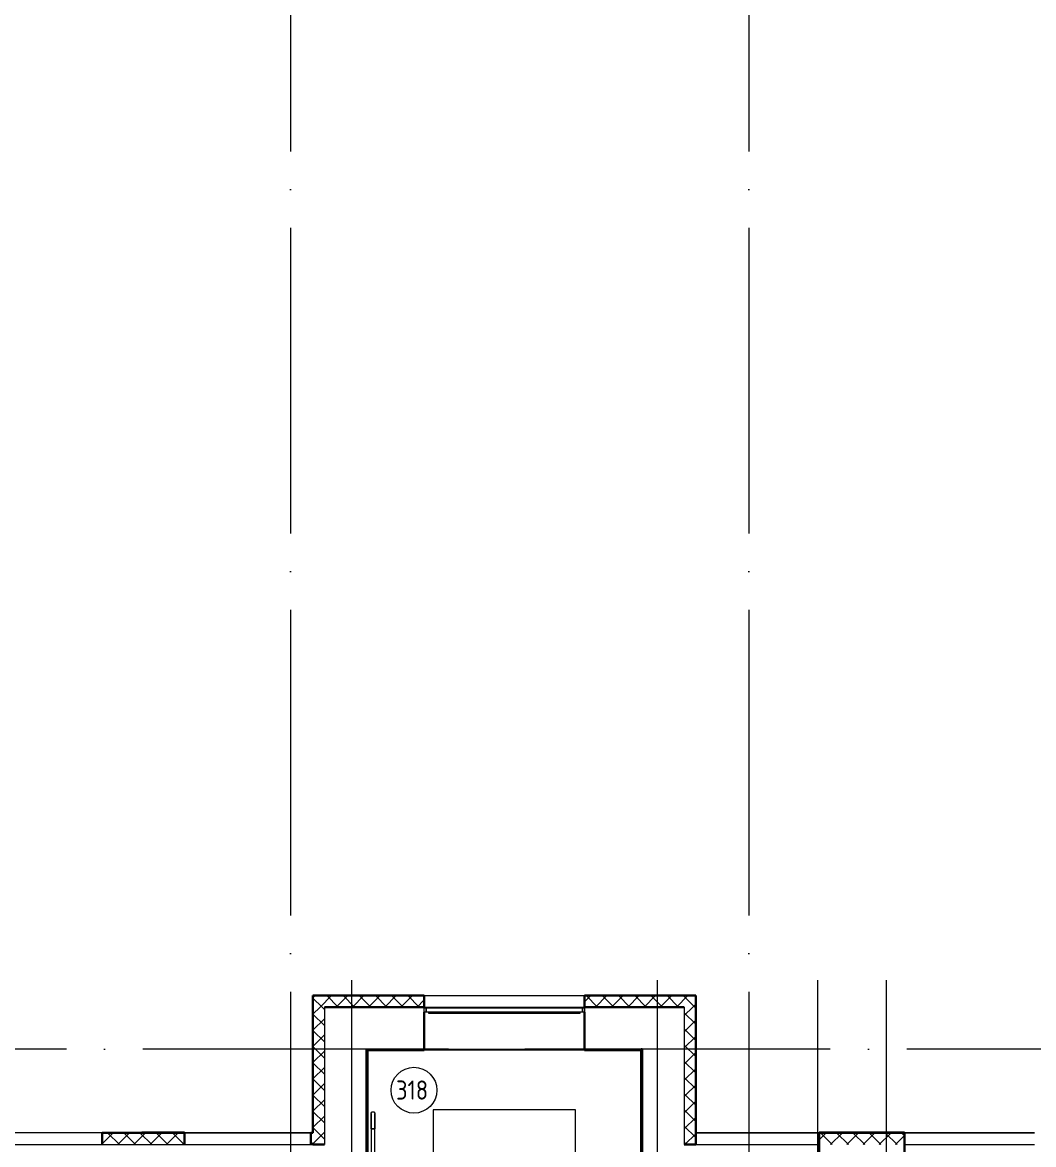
# Model space of a CAD drawing. Header units: millimetres. Extents: x -259809 to 472825, y -397243 to 31861.
# Drawn here: x 283462 to 296700, y -355102 to -340413 of the extents above; entities that cross this region are included whole.
import ezdxf

# ---------------------------------------------------------------- set-up
doc = ezdxf.new("R2010")
doc.units = ezdxf.units.MM
doc.linetypes.add('ADSK_Линия сетки', pattern=[25, 20, -2.5, 0, -2.5])
for name, color, linetype, lineweight in [('Марки помещений', 252, 'Continuous', 20), ('Ограждение', 252, 'Continuous', 9), ('Окна', 252, 'Continuous', 9), ('Оси', 252, 'Continuous', 9), ('Стены внутренние', 252, 'Continuous', 18), ('Стены наружные', 252, 'Continuous', 18), ('Стены штриховка', 7, 'Continuous', 9), ('Стрелки вверх', 7, 'Continuous', 18)]:
    doc.layers.add(name, color=color, linetype=linetype, lineweight=lineweight)
doc.styles.add('GOST Common_2', font='', dxfattribs={"width": 0.9, "height": 250})
doc.styles.get('GOST Common_2').set_extended_font_data('GOST type B')

# ---------------------------------------------------------------- blocks, each defined once
blk = doc.blocks.new('3 этаж')
at = {"layer": 'Марки помещений', "color": 251, "true_color": 0x636466}
blk.add_circle((288588, -1702), 300, dxfattribs=at)
at = {"layer": 'Ограждение', "color": 251, "true_color": 0x636466}
for p, q in [((288026, -2006), (288027, -2005)), ((288026, -2007), (288026, -2006)), ((288026, -2008), (288026, -2007)), ((288026, -2009), (288026, -2008)), ((288026, -2008), (288026, -2008)), ((288026, -2008), (288026, -2009)), ((288026, -2010), (288026, -2009)), ((288026, -2009), (288026, -2009)), ((288026, -2009), (288026, -2009)), ((288026, -2009), (288026, -2010)), ((288026, -2011), (288026, -2010)), ((288026, -2010), (288026, -2011)), ((288026, -2013), (288026, -2011)), ((288026, -2011), (288026, -2012)), ((288026, -2012), (288026, -2014)), ((288026, -2015), (288026, -2013)), ((288026, -2014), (288026, -2016)), ((288026, -2017), (288026, -2015)), ((288026, -2016), (288026, -2019)), ((288026, -2019), (288026, -2017)), ((288026, -2022), (288026, -2019)), ((288026, -2019), (288026, -2021)), ((288026, -2021), (288026, -2024)), ((288026, -2025), (288026, -2022)), ((288026, -2024), (288026, -2027)), ((288026, -2028), (288026, -2025)), ((288026, -2027), (288026, -2031)), ((288026, -2032), (288026, -2028)), ((288026, -2031), (288026, -2035)), ((288026, -2036), (288026, -2032)), ((288026, -2035), (288026, -2039)), ((288026, -2040), (288026, -2036)), ((288026, -2039), (288026, -2043)), ((288026, -2045), (288026, -2040)), ((288026, -2043), (288026, -2048)), ((288026, -2049), (288026, -2045)), ((288026, -2048), (288026, -2053)), ((288026, -2054), (288026, -2049)), ((288026, -2053), (288026, -2058)), ((288026, -2060), (288026, -2054)), ((288027, -2002), (288028, -2001)), ((288027, -2003), (288027, -2002)), ((288027, -2004), (288027, -2003)), ((288027, -2003), (288027, -2003)), ((288027, -2005), (288027, -2004)), ((288028, -1999), (288029, -1998)), ((288028, -2000), (288028, -1999)), ((288028, -2001), (288028, -2000)), ((288029, -1997), (288030, -1996)), ((288029, -1998), (288029, -1997)), ((288030, -1995), (288031, -1994)), ((288030, -1996), (288030, -1995)), ((288031, -1994), (288032, -1993)), ((288031, -1994), (288031, -1994)), ((288032, -1993), (288033, -1992)), ((288033, -1992), (288033, -1991)), ((288033, -1991), (288034, -1991)), ((288034, -1991), (288035, -1990)), ((288035, -1990), (288035, -1989)), ((288035, -1989), (288036, -1989)), ((288036, -1989), (288037, -1988)), ((288037, -1988), (288038, -1987)), ((288038, -1987), (288039, -1987)), ((288039, -1987), (288040, -1986)), ((288040, -1986), (288040, -1986)), ((288040, -1986), (288041, -1986)), ((288041, -1986), (288042, -1985)), ((288042, -1985), (288043, -1985)), ((288043, -1985), (288044, -1984)), ((288044, -1984), (288045, -1984)), ((288045, -1984), (288046, -1984)), ((288046, -1984), (288047, -1984)), ((288047, -1984), (288048, -1984)), ((288048, -1984), (288049, -1984)), ((288049, -1984), (288050, -1983)), ((288050, -1983), (288051, -1983)), ((288051, -1983), (288051, -1983)), ((288051, -1983), (288052, -1983)), ((288052, -1983), (288053, -1984)), ((288053, -1984), (288054, -1984)), ((288054, -1984), (288055, -1984)), ((288055, -1984), (288056, -1984)), ((288056, -1984), (288057, -1984)), ((288057, -1984), (288058, -1984)), ((288058, -1984), (288059, -1985)), ((288059, -1985), (288060, -1985)), ((288060, -1985), (288061, -1985)), ((288061, -1985), (288062, -1986)), ((288062, -1986), (288063, -1986)), ((288063, -1986), (288064, -1987)), ((288064, -1987), (288065, -1987)), ((288065, -1987), (288065, -1988)), ((288065, -1988), (288066, -1988)), ((288066, -1988), (288067, -1989)), ((288067, -1989), (288068, -1990)), ((288068, -1990), (288069, -1990)), ((288069, -1990), (288069, -1991)), ((288069, -1991), (288070, -1992)), ((288070, -1992), (288071, -1993)), ((288071, -1993), (288071, -1993)), ((288071, -1993), (288072, -1994)), ((288072, -1994), (288072, -1995)), ((288072, -1995), (288073, -1996)), ((288073, -1996), (288073, -1997)), ((288073, -1997), (288074, -1998)), ((288074, -1998), (288074, -1998)), ((288074, -1998), (288075, -1999)), ((288075, -1999), (288075, -2000)), ((288075, -2000), (288075, -2001)), ((288075, -2001), (288076, -2002)), ((288076, -2002), (288076, -2003)), ((288076, -2003), (288076, -2004)), ((288076, -2004), (288076, -2005)), ((288076, -2005), (288076, -2006)), ((288076, -2006), (288076, -2007)), ((288076, -2007), (288076, -2008)), ((288076, -2008), (288076, -2008)), ((288076, -2009), (288076, -2008)), ((288076, -2008), (288076, -2008)), ((288076, -2008), (288076, -2009)), ((288076, -2010), (288076, -2009)), ((288076, -2009), (288076, -2009)), ((288076, -2009), (288076, -2009)), ((288076, -2009), (288076, -2010)), ((288076, -2011), (288076, -2010)), ((288076, -2010), (288076, -2011)), ((288076, -2013), (288076, -2011)), ((288076, -2011), (288076, -2012)), ((288076, -2012), (288076, -2014)), ((288076, -2015), (288076, -2013)), ((288076, -2014), (288076, -2016)), ((288076, -2017), (288076, -2015)), ((288076, -2016), (288076, -2019)), ((288076, -2019), (288076, -2017)), ((288076, -2022), (288076, -2019)), ((288076, -2019), (288076, -2021)), ((288076, -2021), (288076, -2024)), ((288076, -2025), (288076, -2022)), ((288076, -2024), (288076, -2027)), ((288076, -2028), (288076, -2025)), ((288076, -2027), (288076, -2031)), ((288076, -2032), (288076, -2028)), ((288076, -2031), (288076, -2035)), ((288076, -2036), (288076, -2032)), ((288076, -2035), (288076, -2039)), ((288076, -2040), (288076, -2036)), ((288076, -2039), (288076, -2043)), ((288076, -2045), (288076, -2040)), ((288076, -2043), (288076, -2048)), ((288076, -2049), (288076, -2045)), ((288076, -2048), (288076, -2053)), ((288076, -2054), (288076, -2049)), ((288076, -2053), (288076, -2058)), ((288076, -2060), (288076, -2054)), ((288026, -2058), (288026, -2063)), ((288026, -2065), (288026, -2060)), ((288026, -2063), (288026, -2069)), ((288026, -2071), (288026, -2065)), ((288026, -2069), (288026, -2075)), ((288026, -2077), (288026, -2071)), ((288026, -2075), (288026, -2081)), ((288026, -2083), (288026, -2077)), ((288026, -2081), (288026, -2087)), ((288026, -2089), (288026, -2083)), ((288026, -2087), (288026, -2094)), ((288026, -2096), (288026, -2089)), ((288026, -2094), (288026, -2100)), ((288026, -2102), (288026, -2096)), ((288026, -2100), (288026, -2107)), ((288026, -2109), (288026, -2102)), ((288026, -2107), (288026, -2114)), ((288026, -2116), (288026, -2109)), ((288026, -2114), (288026, -2121)), ((288026, -2123), (288026, -2116)), ((288026, -2121), (288026, -2129)), ((288026, -2131), (288026, -2123)), ((288026, -2129), (288026, -2136)), ((288026, -2138), (288026, -2131)), ((288026, -2136), (288026, -2143)), ((288026, -2146), (288026, -2138)), ((288026, -2143), (288026, -2151)), ((288026, -2153), (288026, -2146)), ((288026, -2151), (288026, -2159)), ((288026, -2161), (288026, -2153)), ((288026, -2159), (288026, -2167)), ((288026, -2169), (288026, -2161)), ((288026, -2167), (288026, -2174)), ((288026, -2177), (288026, -2169)), ((288026, -2174), (288026, -2182)), ((288026, -2185), (288026, -2177)), ((288026, -2182), (288026, -2190)), ((288026, -2192), (288026, -2185)), ((288026, -2190), (288026, -2198)), ((288026, -2200), (288026, -2192)), ((288026, -2198), (288026, -2206)), ((288026, -2208), (288026, -2200)), ((288076, -2058), (288076, -2063)), ((288076, -2065), (288076, -2060)), ((288076, -2063), (288076, -2069)), ((288076, -2071), (288076, -2065)), ((288076, -2069), (288076, -2075)), ((288076, -2077), (288076, -2071)), ((288076, -2075), (288076, -2081)), ((288076, -2083), (288076, -2077)), ((288076, -2081), (288076, -2087)), ((288076, -2089), (288076, -2083)), ((288076, -2087), (288076, -2094)), ((288076, -2096), (288076, -2089)), ((288076, -2094), (288076, -2100)), ((288076, -2102), (288076, -2096)), ((288076, -2100), (288076, -2107)), ((288076, -2109), (288076, -2102)), ((288076, -2107), (288076, -2114)), ((288076, -2116), (288076, -2109)), ((288076, -2114), (288076, -2121)), ((288076, -2123), (288076, -2116)), ((288076, -2121), (288076, -2129)), ((288076, -2131), (288076, -2123)), ((288076, -2129), (288076, -2136)), ((288076, -2138), (288076, -2131)), ((288076, -2136), (288076, -2143)), ((288076, -2146), (288076, -2138)), ((288076, -2143), (288076, -2151)), ((288076, -2153), (288076, -2146)), ((288076, -2151), (288076, -2159)), ((288076, -2161), (288076, -2153)), ((288076, -2159), (288076, -2167)), ((288076, -2169), (288076, -2161)), ((288076, -2167), (288076, -2174)), ((288076, -2177), (288076, -2169)), ((288076, -2174), (288076, -2182)), ((288076, -2185), (288076, -2177)), ((288076, -2182), (288076, -2190)), ((288076, -2192), (288076, -2185)), ((288076, -2190), (288076, -2198)), ((288076, -2200), (288076, -2192)), ((288076, -2198), (288076, -2206)), ((288076, -2208), (288076, -2200)), ((288026, -2206), (288026, -2208)), ((288026, -2208), (288026, -2514)), ((288076, -2208), (288026, -2208)), ((288026, -2208), (288051, -2208)), ((288051, -2208), (288076, -2208)), ((288076, -2206), (288076, -2208)), ((288076, -2514), (288076, -2208))]:
    blk.add_line(p, q, dxfattribs=at)
at = {"layer": 'Окна', "color": 251, "true_color": 0x636466}
for p, q in [((288721, -681), (288721, -623)), ((288721, -623), (288746, -623)), ((288746, -681), (288721, -681)), ((288746, -623), (288746, -681)), ((288746, -623), (290796, -623)), ((288746, -681), (288746, -623)), ((290796, -681), (288746, -681)), ((288784, -698), (288784, -681)), ((290758, -698), (288784, -698)), ((290758, -681), (290758, -698)), ((290796, -681), (290796, -623)), ((290796, -623), (290821, -623)), ((290796, -623), (290796, -681)), ((290821, -681), (290796, -681)), ((290821, -623), (290821, -681))]:
    blk.add_line(p, q, dxfattribs=at)
at = {"layer": 'Оси', "color": 251, "linetype": 'ADSK_Линия сетки', "ltscale": 200, "true_color": 0x636466}
for p, q in [((286971, 34587), (286971, -30120)), ((292971, 34587), (292971, -31390)), ((287771, -263), (287771, -31390)), ((291771, -263), (291771, -31390)), ((293871, -263), (293871, -30120)), ((294771, -263), (294771, -30120)), ((314039, -1163), (237099, -1163))]:
    blk.add_line(p, q, dxfattribs=at)
at = {"layer": 'Стены внутренние', "color": 251, "lineweight": 30, "true_color": 0x636466}
for p, q in [((287264, -461), (288721, -461)), ((287264, -461), (287264, -2261)), ((288721, -623), (288721, -461)), ((292278, -461), (290821, -461)), ((290821, -623), (290821, -461)), ((292278, -461), (292278, -2413)), ((288721, -613), (287416, -613)), ((288721, -681), (288721, -1163)), ((292126, -613), (290821, -613)), ((290821, -681), (290821, -1163)), ((291561, -1163), (291576, -1163)), ((291576, -1163), (291576, -1761)), ((285026, -2261), (284506, -2261)), ((284506, -2261), (284506, -2413)), ((285586, -2413), (285586, -2261)), ((287264, -2261), (287236, -2261)), ((287236, -2261), (287236, -2413)), ((293892, -2261), (293892, -2963)), ((295011, -2963), (295011, -2261)), ((287264, -2413), (287416, -2413)), ((292126, -2413), (292278, -2413))]:
    blk.add_line(p, q, dxfattribs=at)
at = {"layer": 'Стены внутренние', "color": 251, "linetype": 'Continuous', "lineweight": 9, "true_color": 0x636466}
for p, q in [((287266, -493), (287296, -463)), ((287385, -613), (287266, -495)), ((287358, -613), (287508, -463)), ((287597, -613), (287447, -463)), ((287570, -613), (287720, -463)), ((287810, -613), (287660, -463)), ((287782, -613), (287932, -463)), ((288022, -613), (287872, -463)), ((287994, -613), (288144, -463)), ((288069, -461), (288068, -463)), ((288234, -613), (288084, -463)), ((288206, -613), (288356, -463)), ((288446, -613), (288296, -463)), ((288302, -463), (288301, -461)), ((288418, -613), (288568, -463)), ((288658, -613), (288508, -463)), ((288630, -613), (288719, -525)), ((290821, -544), (290902, -463)), ((290992, -613), (290842, -463)), ((290964, -613), (291114, -463)), ((291204, -613), (291054, -463)), ((291118, -463), (291117, -461)), ((291176, -613), (291326, -463)), ((291416, -613), (291266, -463)), ((291388, -613), (291538, -463)), ((291628, -613), (291478, -463)), ((291600, -613), (291750, -463)), ((291840, -613), (291690, -463)), ((291812, -613), (291962, -463)), ((292052, -613), (291902, -463)), ((291940, -461), (291939, -463)), ((292025, -613), (292175, -463)), ((292264, -613), (292114, -463)), ((292237, -613), (292276, -574)), ((287264, -673), (287266, -673)), ((287266, -705), (287358, -613)), ((287416, -857), (287266, -707)), ((287416, -645), (287385, -613)), ((292126, -724), (292237, -613)), ((292276, -838), (292126, -688)), ((292276, -625), (292264, -613)), ((287266, -917), (287416, -767)), ((292126, -936), (292276, -786)), ((287264, -978), (287266, -978)), ((287416, -1069), (287266, -919)), ((287266, -1129), (287416, -979)), ((292276, -1050), (292126, -900)), ((292126, -1148), (292276, -998)), ((287266, -1039), (287264, -1042)), ((287416, -1281), (287266, -1131)), ((292276, -1262), (292126, -1112)), ((287266, -1341), (287416, -1191)), ((292126, -1360), (292276, -1210)), ((287264, -1385), (287266, -1385)), ((287416, -1493), (287266, -1343)), ((287266, -1553), (287416, -1403)), ((292276, -1474), (292126, -1324)), ((292126, -1572), (292276, -1422)), ((292278, -1457), (292276, -1454)), ((287266, -1514), (287264, -1510)), ((287416, -1705), (287266, -1555)), ((287270, -1761), (287416, -1615)), ((292276, -1686), (292126, -1536)), ((287266, -1765), (287270, -1761)), ((292140, -1761), (292126, -1748)), ((292126, -1784), (292149, -1761)), ((292276, -1898), (292140, -1761)), ((292149, -1761), (292276, -1634)), ((287264, -1791), (287266, -1791)), ((287416, -1917), (287266, -1767)), ((287266, -1978), (287416, -1828)), ((292126, -1997), (292276, -1847)), ((287416, -2129), (287266, -1979)), ((287266, -2190), (287416, -2040)), ((292276, -2110), (292126, -1960)), ((287264, -2096), (287266, -2096)), ((287266, -2123), (287264, -2120)), ((287416, -2342), (287266, -2192)), ((292126, -2209), (292276, -2059)), ((292276, -2323), (292126, -2173)), ((284506, -2404), (284647, -2263)), ((284731, -2413), (284581, -2263)), ((284709, -2413), (284859, -2263)), ((284766, -2263), (284765, -2261)), ((284943, -2413), (284793, -2263)), ((284918, -2261), (284917, -2263)), ((284921, -2413), (285071, -2263)), ((285155, -2413), (285005, -2263)), ((285133, -2413), (285283, -2263)), ((285367, -2413), (285217, -2263)), ((285346, -2413), (285496, -2263)), ((285579, -2413), (285429, -2263)), ((287238, -2306), (287236, -2310)), ((287266, -2402), (287416, -2252)), ((292134, -2413), (292276, -2271)), ((292276, -2271), (292278, -2269)), ((292278, -2325), (292276, -2323)), ((293892, -2352), (293981, -2263)), ((294064, -2413), (293914, -2263)), ((294043, -2413), (294193, -2263)), ((294276, -2413), (294126, -2263)), ((294255, -2413), (294405, -2263)), ((294489, -2413), (294339, -2263)), ((294467, -2413), (294617, -2263)), ((294701, -2413), (294551, -2263)), ((294679, -2413), (294829, -2263)), ((294913, -2413), (294763, -2263)), ((294890, -2261), (294889, -2263)), ((294891, -2413), (295009, -2296)), ((295009, -2298), (294975, -2263)), ((295011, -2330), (295009, -2327)), ((284518, -2413), (284506, -2401)), ((285558, -2413), (285586, -2385)), ((287266, -2404), (287236, -2374)), ((287255, -2413), (287266, -2402)), ((287276, -2413), (287266, -2404)), ((292155, -2413), (292126, -2385))]:
    blk.add_line(p, q, dxfattribs=at)
at = {"layer": 'Стены внутренние', "color": 251, "true_color": 0x636466}
for p, q in [((288721, -461), (290821, -461)), ((287416, -613), (287416, -2413)), ((288721, -613), (290821, -613)), ((292126, -613), (292126, -2413)), ((291561, -1163), (290821, -1163)), ((285586, -2261), (287236, -2261)), ((292278, -2261), (293892, -2261)), ((295011, -2261), (296711, -2261)), ((268678, -2413), (287236, -2413)), ((292278, -2413), (293892, -2413)), ((295011, -2413), (296711, -2413))]:
    blk.add_line(p, q, dxfattribs=at)
at = {"layer": 'Стены наружные', "color": 251, "true_color": 0x636466}
for p, q in [((287966, -1163), (290821, -1163)), ((290821, -1178), (288721, -1178)), ((281726, -2256), (285026, -2256)), ((284506, -2261), (282806, -2261)), ((284506, -2261), (284506, -2256)), ((285021, -2261), (285021, -2256)), ((285586, -2256), (287264, -2256)), ((292278, -2256), (293892, -2256)), ((295011, -2256), (296711, -2256))]:
    blk.add_line(p, q, dxfattribs=at)
at = {"layer": 'Стены наружные', "color": 251, "lineweight": 30, "true_color": 0x636466}
for p, q in [((287966, -8478), (287966, -1163)), ((288721, -1178), (288721, -1163)), ((290821, -1178), (290821, -1163)), ((287981, -1178), (288721, -1178)), ((287981, -8343), (287981, -1178)), ((290821, -1178), (291561, -1178)), ((291561, -6936), (291561, -1178)), ((291576, -6936), (291576, -1761)), ((285586, -2256), (285026, -2256)), ((285026, -2256), (285026, -2261)), ((285026, -2261), (285586, -2261)), ((285586, -2261), (285586, -2256)), ((295011, -2256), (293892, -2256)), ((293892, -2256), (293892, -2261)), ((293892, -2261), (295011, -2261)), ((295011, -2261), (295011, -2256))]:
    blk.add_line(p, q, dxfattribs=at)
at = {"layer": 'Стены наружные', "color": 251, "linetype": 'Continuous', "lineweight": 9, "true_color": 0x636466}
for p, q in [((288278, -1178), (288293, -1163)), ((288702, -1178), (288717, -1163)), ((290823, -1178), (290838, -1163)), ((291247, -1178), (291262, -1163)), ((291561, -1289), (291576, -1274)), ((287966, -1490), (287981, -1475)), ((291561, -1713), (291576, -1698)), ((287966, -1914), (287981, -1899)), ((291561, -2137), (291576, -2122)), ((287966, -2338), (287981, -2323)), ((294890, -2261), (294890, -2261))]:
    blk.add_line(p, q, dxfattribs=at)
at = {"layer": 'Стены штриховка', "color": 251, "true_color": 0x636466}
for p, q in [((287264, -463), (288719, -463)), ((287266, -2263), (287266, -461)), ((288719, -463), (288719, -537)), ((288719, -537), (288721, -537)), ((290821, -537), (290823, -537)), ((290823, -463), (292278, -463)), ((290823, -537), (290823, -463)), ((292276, -2263), (292276, -461)), ((284506, -2337), (284508, -2337)), ((285584, -2263), (284508, -2263)), ((284508, -2263), (284508, -2337)), ((285584, -2337), (285584, -2263)), ((285584, -2337), (285586, -2337)), ((287236, -2337), (287238, -2337)), ((287238, -2263), (287238, -2337)), ((287266, -2263), (287238, -2263)), ((287264, -2263), (287264, -2261)), ((292278, -2263), (292276, -2263)), ((293892, -2337), (293894, -2337)), ((295009, -2263), (293894, -2263)), ((293894, -2263), (293894, -2337)), ((295009, -2337), (295009, -2263)), ((295009, -2337), (295011, -2337)), ((287236, -2413), (287264, -2413))]:
    blk.add_line(p, q, dxfattribs=at)
at = {"layer": 'Стрелки вверх', "color": 251, "true_color": 0x636466}
for p, q in [((288841, -1958), (288841, -2808)), ((290701, -1958), (288841, -1958)), ((290701, -2808), (290701, -1958))]:
    blk.add_line(p, q, dxfattribs=at)
at = {"layer": 'Марки помещений', "color": 251, "true_color": 0x636466, "style": 'GOST Common_2', "width": 0.9}
blk.add_text('318', height=250, dxfattribs=at).set_placement((288353, -1825))

msp = doc.modelspace()

# ---------------------------------------------------------------- block references
msp.add_blockref('3 этаж', (0, -352689))

doc.saveas('drawing.dxf')
